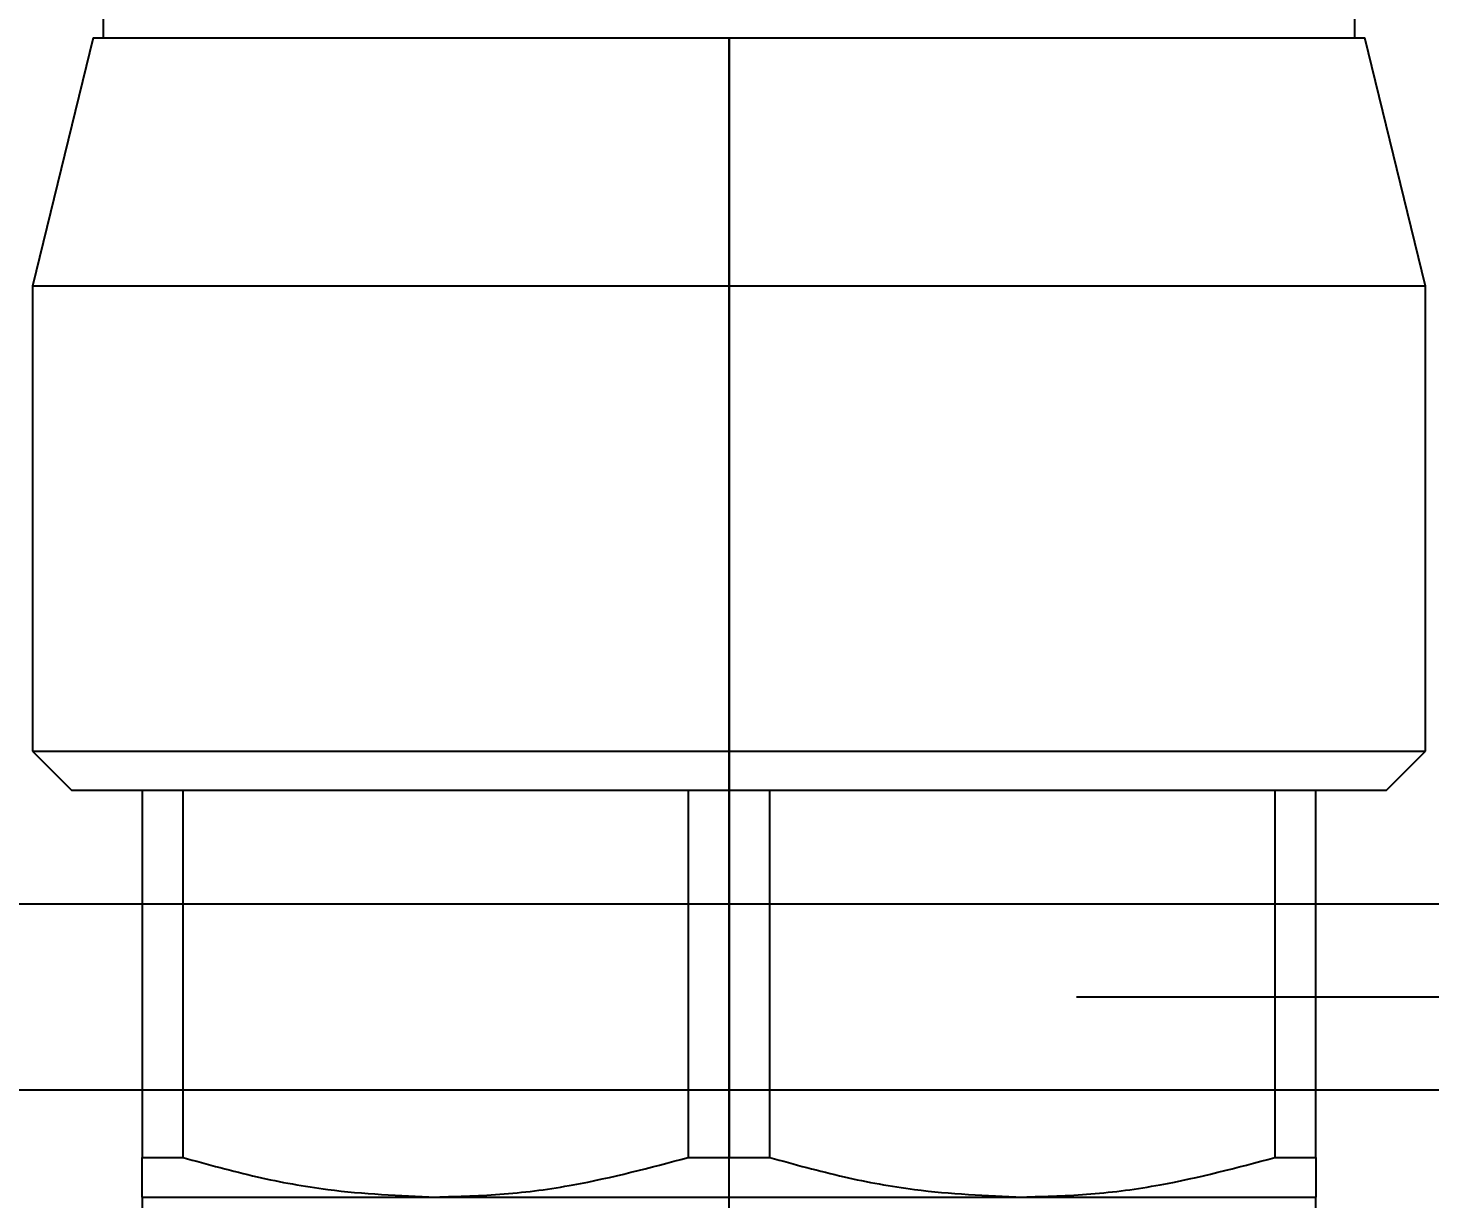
# Model space of a CAD drawing. Header units: metres. Extents: x 0 to 63075, y 0 to 44550.
# Drawn here: x 39811.7 to 39883.4, y 36033.2 to 36093.1 of the extents above; entities that cross this region are included whole.
import ezdxf

# ---------------------------------------------------------------- set-up
doc = ezdxf.new("R2010")
doc.units = ezdxf.units.M
doc.header["$LTSCALE"] = 75
doc.linetypes.add('HIDDEN2', pattern=[4.7625, 3.175, -1.5875])
for name, color, linetype in [('SDM', 7, 'Continuous'), ('SL1', 8, 'Continuous'), ('SL4', 4, 'Continuous'), ('ST1', 7, 'HIDDEN2')]:
    doc.layers.add(name, color=color, linetype=linetype)
doc.styles.add('ROMANS', font='ROMANS.SHX')
doc.dimstyles.new('75___1-75', dxfattribs={"dimscale": 75, "dimtxt": 2.5, "dimasz": 2, "dimexe": 1.5, "dimexo": 1, "dimgap": 0.5, "dimtad": 1, "dimdec": 0, "dimzin": 12, "dimtxsty": 'ROMANS', "dimcen": 0, "dimclrd": 256, "dimclre": 256, "dimclrt": 3, "dimazin": 3, "dimtfac": 1, "dimtdec": 0, "dimtmove": 0, "dimatfit": 0, "dimfxl": 1, "dimlwd": -1, "dimlwe": -1, "dimarcsym": 0})

# ---------------------------------------------------------------- blocks, each defined once
blk = doc.blocks.new('A$Cf33ee68d')
at = {"layer": 'SL1'}
for points, knots in [([(16195.296, 7808.567), (16196.867, 7814.73), (16198.828, 7820.731), (16208.419, 7844.958), (16218.991, 7861.101), (16247.397, 7893.411), (16266.462, 7908.034), (16309.424, 7933.233), (16333.723, 7943.414), (16385.193, 7959.218), (16412.378, 7964.798), (16461.236, 7970.687), (16482.602, 7971.951), (16503.97, 7971.951)], [3.268342, 3.268342, 3.268342, 3.268342, 3.33702, 3.33702, 3.555753, 3.555753, 3.847507, 3.847507, 4.161667, 4.161667, 4.475826, 4.475826, 4.712315, 4.712315, 4.712315, 4.712315]), ([(16193.641, 7805.406), (16194.78, 7807.714), (16196.043, 7809.97), (16198.811, 7814.377), (16200.322, 7816.531), (16203.569, 7820.696), (16205.309, 7822.711), (16208.996, 7826.578), (16210.948, 7828.434), (16215.038, 7831.965), (16217.183, 7833.644), (16221.638, 7836.806), (16223.954, 7838.292), (16228.729, 7841.055), (16231.194, 7842.335), (16236.243, 7844.675), (16238.834, 7845.738), (16244.11, 7847.635), (16246.802, 7848.472), (16252.256, 7849.912), (16255.024, 7850.516), (16260.605, 7851.486), (16263.425, 7851.853), (16269.156, 7852.352), (16272.075, 7852.479), (16277.832, 7852.479), (16280.677, 7852.359), (16286.334, 7851.878), (16289.153, 7851.518), (16294.733, 7850.561), (16297.501, 7849.964), (16302.954, 7848.538), (16305.645, 7847.709), (16310.921, 7845.826), (16313.512, 7844.771), (16318.564, 7842.446), (16321.031, 7841.174), (16325.812, 7838.425), (16328.133, 7836.945), (16332.6, 7833.794), (16334.751, 7832.119), (16338.862, 7828.592), (16340.824, 7826.736), (16344.537, 7822.861), (16346.292, 7820.84), (16349.57, 7816.653), (16351.098, 7814.484), (16353.908, 7810.025), (16355.194, 7807.73), (16357.506, 7803.043), (16358.536, 7800.645), (16360.328, 7795.779), (16361.092, 7793.304), (16362.348, 7788.309), (16362.841, 7785.783), (16363.552, 7780.711), (16363.772, 7778.158), (16363.935, 7773.059), (16363.881, 7770.505), (16363.499, 7765.425), (16363.172, 7762.894), (16362.252, 7757.881), (16361.658, 7755.393), (16360.402, 7751.145), (16359.799, 7749.363), (16359.128, 7747.605)], [0, 0, 0, 0, 8.347088, 8.347088, 16.801546, 16.801546, 25.294866, 25.294866, 33.816343, 33.816343, 42.354668, 42.354668, 50.900516, 50.900516, 59.447382, 59.447382, 67.991426, 67.991426, 76.530877, 76.530877, 85.065412, 85.065412, 93.595637, 93.595637, 102.341976, 102.341976, 110.866853, 110.866853, 119.392248, 119.392248, 127.919257, 127.919257, 136.449361, 136.449361, 144.983739, 144.983739, 153.523022, 153.523022, 162.066924, 162.066924, 170.613742, 170.613742, 179.159719, 179.159719, 187.698431, 187.698431, 196.220556, 196.220556, 204.714645, 204.714645, 213.169447, 213.169447, 221.577596, 221.577596, 229.939064, 229.939064, 238.262231, 238.262231, 246.561882, 246.561882, 254.855919, 254.855919, 263.16276, 263.16276, 269.274674, 269.274674, 269.274674, 269.274674])]:
    blk.add_open_spline(points, degree=3, knots=knots, dxfattribs=at)
blk = doc.blocks.new('*D31')
at = {"layer": 'Defpoints', "color": 0, "transparency": 16777216}
for p in [(35481.239, 36889.883), (35481.239, 36053.028), (40155.714, 36053.028)]:
    blk.add_point(p, dxfattribs=at)
at = {"layer": 'SDM', "transparency": 16777216}
for p, q in [((35481.239, 36128.028), (35481.239, 37002.383)), ((40155.714, 36128.028), (40155.714, 37002.383)), ((40005.714, 36889.883), (35631.239, 36889.883))]:
    blk.add_line(p, q, dxfattribs=at)
for points in [[(35631.239, 36914.883), (35631.239, 36864.883), (35481.239, 36889.883)], [(40005.714, 36914.883), (40005.714, 36864.883), (40155.714, 36889.883)]]:
    blk.add_solid(points, dxfattribs=at)
at = {"layer": 'SDM', "color": 3, "transparency": 16777216, "insert": (37818.476, 37021.133), "char_height": 187.5, "attachment_point": 5, "style": 'ROMANS'}
blk.add_mtext('4674', dxfattribs=at)
blk = doc.blocks.new('A$C6e6623c1')
at = {"layer": 'SL4'}
for p, q in [((4398.328, 1769.652), (4398.328, 1797.652)), ((4334.328, 1780.652), (4334.328, 1769.652)), ((4333.828, 1769.652), (4330.728, 1756.952)), ((4333.828, 1769.652), (4366.328, 1769.652)), ((4366.328, 1756.952), (4366.328, 1769.652)), ((4366.328, 1769.652), (4398.828, 1769.652)), ((4401.928, 1756.952), (4398.828, 1769.652)), ((4330.728, 1756.952), (4330.728, 1733.152)), ((4366.328, 1756.952), (4330.728, 1756.952)), ((4366.328, 1756.952), (4366.328, 1733.152)), ((4401.928, 1756.952), (4366.328, 1756.952)), ((4401.928, 1733.152), (4401.928, 1756.952)), ((4330.728, 1733.152), (4332.728, 1731.152)), ((4330.728, 1733.152), (4366.328, 1733.152)), ((4366.328, 1733.152), (4366.328, 1731.152)), ((4366.328, 1733.152), (4401.928, 1733.152)), ((4399.928, 1731.152), (4401.928, 1733.152)), ((4366.328, 1731.152), (4332.728, 1731.152)), ((4336.328, 1731.152), (4336.328, 1725.35)), ((4338.417, 1725.35), (4338.417, 1731.152)), ((4364.238, 1731.152), (4364.238, 1725.35)), ((4399.928, 1731.152), (4366.328, 1731.152)), ((4366.328, 1725.35), (4366.328, 1731.152)), ((4368.417, 1725.35), (4368.417, 1731.152)), ((4394.238, 1731.152), (4394.238, 1725.35)), ((4396.328, 1725.35), (4396.328, 1731.152)), ((3669.713, 1725.35), (4614.715, 1725.35)), ((4619.713, 1715.825), (3669.713, 1715.825))]:
    blk.add_line(p, q, dxfattribs=at)
at = {"layer": 'ST1'}
for p, q in [((4366.328, 1769.652), (4366.328, 1756.952)), ((4366.328, 1733.152), (4366.328, 1756.952)), ((4366.328, 1731.152), (4366.328, 1733.152)), ((4366.328, 1731.152), (4366.328, 1712.373)), ((4336.328, 1725.35), (4336.328, 1712.373)), ((4338.417, 1712.373), (4338.417, 1725.35)), ((4364.238, 1725.35), (4364.238, 1712.373)), ((4366.328, 1712.373), (4366.328, 1725.35)), ((4368.417, 1712.373), (4368.417, 1725.35)), ((4394.238, 1725.35), (4394.238, 1712.373)), ((4396.328, 1712.373), (4396.328, 1725.35)), ((3669.713, 1720.588), (4669.713, 1720.588)), ((4669.713, 1715.825), (3669.713, 1715.825)), ((4336.328, 1712.373), (4338.417, 1712.373)), ((4364.238, 1712.373), (4366.328, 1712.373)), ((4366.328, 1710.353), (4366.328, 1712.373)), ((4366.328, 1712.373), (4368.417, 1712.373)), ((4394.238, 1712.373), (4396.328, 1712.373)), ((4336.328, 1710.353), (4351.328, 1710.353)), ((4336.328, 1710.353), (4336.328, 1707.353)), ((4351.328, 1710.353), (4366.328, 1710.353)), ((4366.328, 1710.353), (4381.328, 1710.353)), ((4366.328, 1707.353), (4366.328, 1710.353)), ((4381.328, 1710.353), (4396.328, 1710.353)), ((4396.328, 1707.353), (4396.328, 1710.353))]:
    blk.add_line(p, q, dxfattribs=at)
for points, knots in [([(4336.328, 1710.353), (4336.328, 1710.384), (4336.328, 1710.448), (4336.328, 1711.03), (4336.328, 1711.856), (4336.328, 1712.373)], [0, 0, 0, 0, 0.268328, 0.541138, 1, 1, 1, 1]), ([(4338.417, 1712.373), (4339.678, 1712.026), (4342.121, 1711.353), (4346.427, 1710.555), (4349.485, 1710.429), (4351.328, 1710.353)], [0, 0, 0, 0, 0.297736, 0.577022, 1, 1, 1, 1]), ([(4351.328, 1710.353), (4352.496, 1710.384), (4354.852, 1710.448), (4359.184, 1711.03), (4362.29, 1711.856), (4364.238, 1712.373)], [0, 0, 0, 0, 0.268328, 0.541138, 1, 1, 1, 1]), ([(4368.417, 1712.373), (4369.678, 1712.026), (4372.121, 1711.353), (4376.427, 1710.555), (4379.485, 1710.429), (4381.328, 1710.353)], [0, 0, 0, 0, 0.297736, 0.577022, 1, 1, 1, 1]), ([(4381.328, 1710.353), (4382.496, 1710.384), (4384.852, 1710.448), (4389.184, 1711.03), (4392.29, 1711.856), (4394.238, 1712.373)], [0, 0, 0, 0, 0.2683282, 0.5411378, 1, 1, 1, 1]), ([(4396.328, 1712.373), (4396.328, 1712.026), (4396.328, 1711.353), (4396.328, 1710.555), (4396.328, 1710.429), (4396.328, 1710.353)], [0, 0, 0, 0, 0.297736, 0.577022, 1, 1, 1, 1])]:
    blk.add_open_spline(points, degree=3, knots=knots, dxfattribs=at)

msp = doc.modelspace()

# ---------------------------------------------------------------- block references
at = {"layer": 'SDM'}
for name, p in [('A$Cf33ee68d', (23682.925, 28203.367)), ('A$C6e6623c1', (35481.239, 34322.916))]:
    msp.add_blockref(name, p, dxfattribs=at)

# ---------------------------------------------------------------- dimensions: what is measured, and where the dimension line sits
dim = msp.add_linear_dim(base=(35481.239, 36889.883), p1=(40155.714, 36053.028), p2=(35481.239, 36053.028), dimstyle='75___1-75', override={"dimtmove": 1}, dxfattribs=at)
dim.commit()
dim.dimension.update_dxf_attribs({"geometry": '*D31', "text_midpoint": (37818.476, 37021.133)})

doc.saveas('drawing.dxf')
